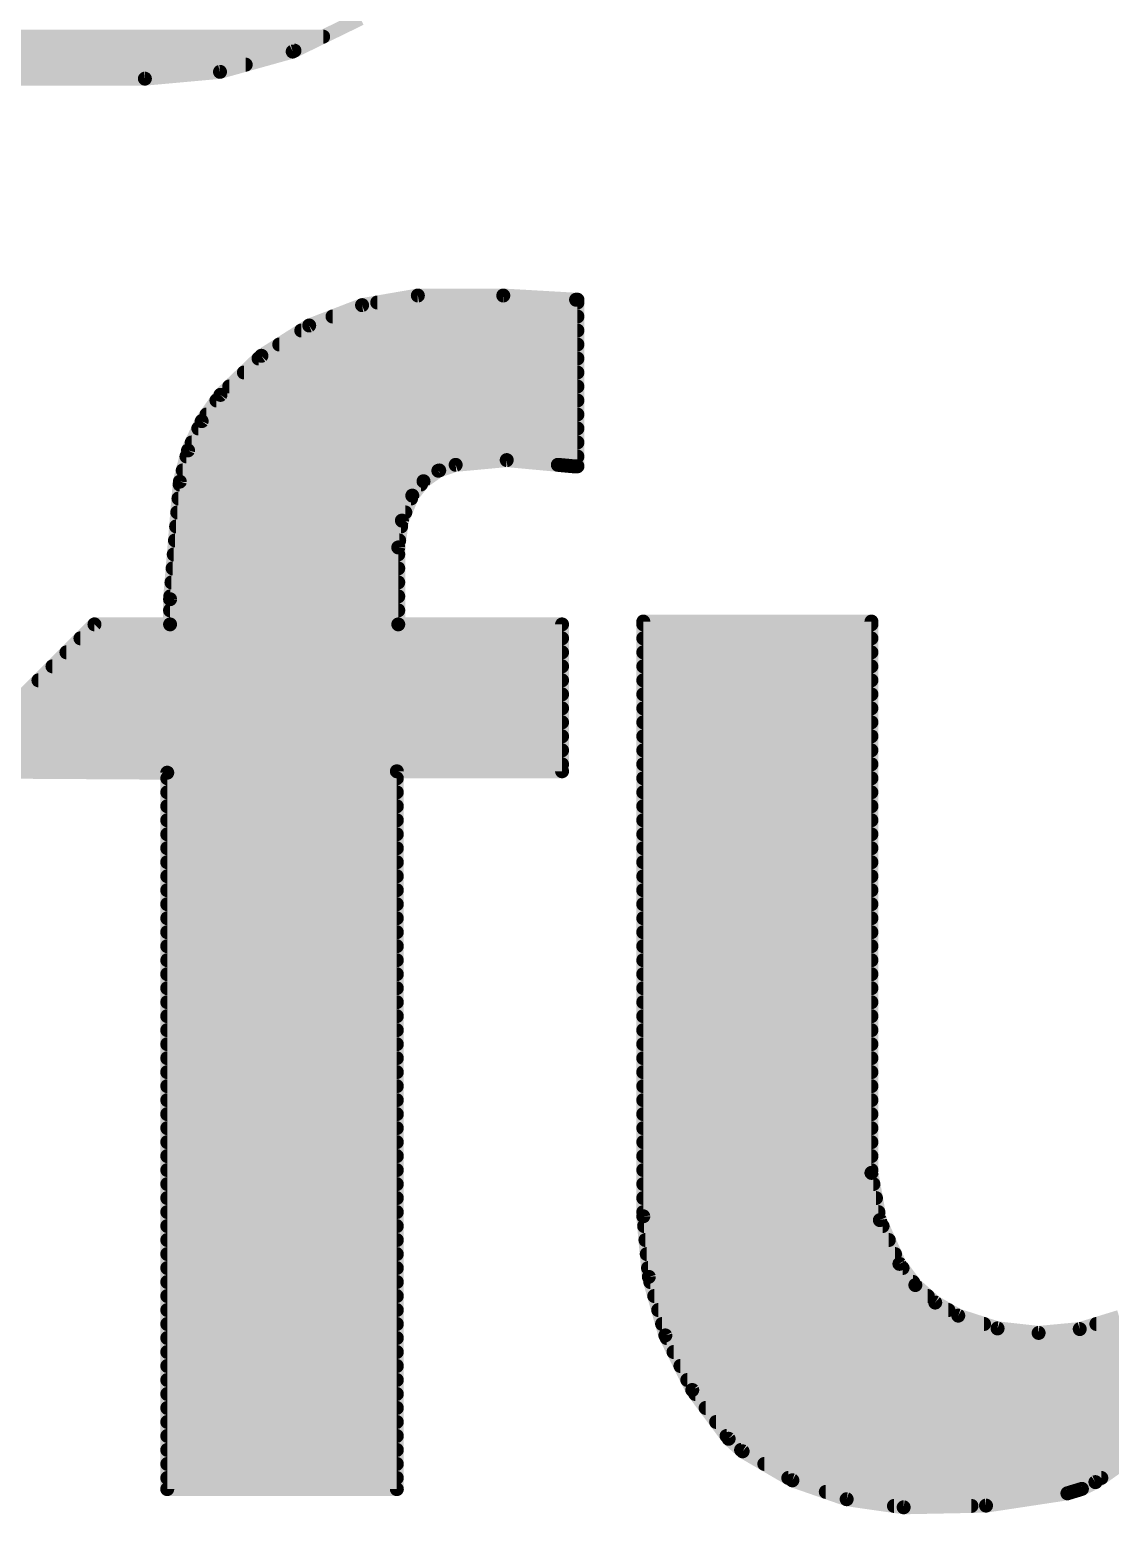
# Model space of a CAD drawing. Extents: x -2.8 to 25.5, y -2.5 to 56.
# Drawn here: x 14.488 to 16.448, y 50.683 to 53.378 of the extents above; entities that cross this region are included whole.
import ezdxf

# ---------------------------------------------------------------- set-up
doc = ezdxf.new("R2010")
doc.units = 0
doc.layers.add('21', color=41, linetype='CONTINUOUS')

msp = doc.modelspace()

# ---------------------------------------------------------------- linework, layer by layer
at = {"layer": '21', "const_width": 0.0254}
for points in [[(14.9647, 53.3384), (15.0877, 53.3984)], [(13.7161, 53.3654), (15.02, 53.3654)], [(13.7161, 53.34), (14.9679, 53.34)], [(14.8328, 53.3016), (14.9647, 53.3384)], [(13.7161, 53.3146), (14.8794, 53.3146)], [(14.6965, 53.2892), (14.8328, 53.3016)], [(13.7161, 53.2892), (14.6965, 53.2892)], [(14.4679, 53.2892), (14.6965, 53.2892)], [(15.0905, 52.8781), (15.1917, 52.8955)], [(15.1917, 52.8955), (15.3467, 52.8955)], [(15.3467, 52.8955), (15.4788, 52.8879)], [(14.9946, 52.8411), (15.0905, 52.8781)], [(15.118, 52.8828), (15.4813, 52.8828)], [(15.4788, 52.8879), (15.4813, 52.8879)], [(15.4813, 52.8879), (15.4813, 52.5856)], [(14.9079, 52.7861), (14.9946, 52.8411)], [(15.0369, 52.8574), (15.4813, 52.8574)], [(14.9802, 52.832), (15.4813, 52.832)], [(14.8336, 52.7152), (14.9079, 52.7861)], [(14.9027, 52.7812), (15.4813, 52.7812)], [(14.9402, 52.8066), (15.4813, 52.8066)], [(14.8761, 52.7558), (15.4813, 52.7558)], [(14.8495, 52.7304), (15.4813, 52.7304)], [(14.7996, 52.6675), (14.8336, 52.7152)], [(14.8263, 52.705), (15.4813, 52.705)], [(14.8082, 52.6796), (15.4813, 52.6796)], [(14.7747, 52.6144), (14.7996, 52.6675)], [(14.7934, 52.6542), (15.4813, 52.6542)], [(14.7815, 52.6288), (15.4813, 52.6288)], [(14.7599, 52.5577), (14.7747, 52.6144)], [(14.7719, 52.6034), (15.4813, 52.6034)], [(15.353, 52.5968), (15.2603, 52.5882)], [(15.4457, 52.5882), (15.353, 52.5968)], [(14.7652, 52.578), (15.2305, 52.578)], [(15.229, 52.5775), (15.202, 52.5583)], [(15.2603, 52.5882), (15.229, 52.5775)], [(15.4737, 52.5856), (15.4457, 52.5882)], [(15.4813, 52.5856), (15.4737, 52.5856)], [(14.7422, 52.3443), (14.7599, 52.5577)], [(14.7595, 52.5526), (15.1975, 52.5526)], [(15.202, 52.5583), (15.1816, 52.5323)], [(14.7574, 52.5272), (15.1795, 52.5272)], [(15.1816, 52.5323), (15.1628, 52.4869)], [(14.7553, 52.5018), (15.169, 52.5018)], [(15.1628, 52.4869), (15.1562, 52.4383)], [(14.7532, 52.4764), (15.1614, 52.4764)], [(14.7511, 52.451), (15.1579, 52.451)], [(15.1562, 52.4383), (15.1562, 52.2986)], [(14.7489, 52.4256), (15.1562, 52.4256)], [(14.7468, 52.4002), (15.1562, 52.4002)], [(14.7426, 52.3494), (15.1562, 52.3494)], [(14.7447, 52.3748), (15.1562, 52.3748)], [(14.7422, 52.2986), (14.7422, 52.3443)], [(14.7422, 52.324), (15.1562, 52.324)], [(14.3383, 52.0319), (14.605, 52.2986)], [(14.605, 52.2986), (14.7422, 52.2986)], [(14.7422, 52.2986), (15.1562, 52.2986)], [(15.1562, 52.2986), (15.4534, 52.2986)], [(15.4534, 52.2986), (15.4534, 52.0319)], [(15.6007, 52.3037), (15.6007, 51.2242)], [(16.0147, 52.3037), (15.6007, 52.3037)], [(15.6007, 52.2986), (16.0147, 52.2986)], [(16.0147, 51.3029), (16.0147, 52.3037)], [(14.5796, 52.2732), (15.4534, 52.2732)], [(15.6007, 52.2732), (16.0147, 52.2732)], [(14.5542, 52.2478), (15.4534, 52.2478)], [(15.6007, 52.2478), (16.0147, 52.2478)], [(14.5288, 52.2224), (15.4534, 52.2224)], [(15.6007, 52.2224), (16.0147, 52.2224)], [(14.5034, 52.197), (15.4534, 52.197)], [(15.6007, 52.197), (16.0147, 52.197)], [(14.478, 52.1716), (15.4534, 52.1716)], [(15.6007, 52.1716), (16.0147, 52.1716)], [(14.4526, 52.1462), (15.4534, 52.1462)], [(15.6007, 52.1462), (16.0147, 52.1462)], [(14.4272, 52.1208), (15.4534, 52.1208)], [(15.6007, 52.1208), (16.0147, 52.1208)], [(14.4018, 52.0954), (15.4534, 52.0954)], [(15.6007, 52.0954), (16.0147, 52.0954)], [(14.3764, 52.07), (15.4534, 52.07)], [(15.6007, 52.07), (16.0147, 52.07)], [(14.7371, 52.0294), (14.3383, 52.0319)], [(14.351, 52.0446), (15.4534, 52.0446)], [(14.7371, 50.7289), (14.7371, 52.0294)], [(15.4534, 52.0319), (15.1536, 52.0319)], [(15.1536, 52.0319), (15.1536, 50.7289)], [(15.6007, 52.0446), (16.0147, 52.0446)], [(14.7371, 52.0192), (15.1536, 52.0192)], [(15.6007, 52.0192), (16.0147, 52.0192)], [(14.7371, 51.9938), (15.1536, 51.9938)], [(15.6007, 51.9938), (16.0147, 51.9938)], [(14.7371, 51.9684), (15.1536, 51.9684)], [(15.6007, 51.9684), (16.0147, 51.9684)], [(14.7371, 51.943), (15.1536, 51.943)], [(15.6007, 51.943), (16.0147, 51.943)], [(14.7371, 51.9176), (15.1536, 51.9176)], [(14.7371, 51.8922), (15.1536, 51.8922)], [(15.6007, 51.9176), (16.0147, 51.9176)], [(15.6007, 51.8922), (16.0147, 51.8922)], [(14.7371, 51.8668), (15.1536, 51.8668)], [(15.6007, 51.8668), (16.0147, 51.8668)], [(14.7371, 51.8414), (15.1536, 51.8414)], [(15.6007, 51.8414), (16.0147, 51.8414)], [(14.7371, 51.816), (15.1536, 51.816)], [(15.6007, 51.816), (16.0147, 51.816)], [(14.7371, 51.7906), (15.1536, 51.7906)], [(15.6007, 51.7906), (16.0147, 51.7906)], [(14.7371, 51.7652), (15.1536, 51.7652)], [(15.6007, 51.7652), (16.0147, 51.7652)], [(14.7371, 51.7398), (15.1536, 51.7398)], [(15.6007, 51.7398), (16.0147, 51.7398)], [(14.7371, 51.7144), (15.1536, 51.7144)], [(15.6007, 51.7144), (16.0147, 51.7144)], [(14.7371, 51.689), (15.1536, 51.689)], [(15.6007, 51.689), (16.0147, 51.689)], [(14.7371, 51.6636), (15.1536, 51.6636)], [(15.6007, 51.6636), (16.0147, 51.6636)], [(14.7371, 51.6382), (15.1536, 51.6382)], [(15.6007, 51.6382), (16.0147, 51.6382)], [(14.7371, 51.6128), (15.1536, 51.6128)], [(15.6007, 51.6128), (16.0147, 51.6128)], [(14.7371, 51.5874), (15.1536, 51.5874)], [(15.6007, 51.5874), (16.0147, 51.5874)], [(14.7371, 51.562), (15.1536, 51.562)], [(15.6007, 51.562), (16.0147, 51.562)], [(14.7371, 51.5366), (15.1536, 51.5366)], [(15.6007, 51.5366), (16.0147, 51.5366)], [(14.7371, 51.5112), (15.1536, 51.5112)], [(15.6007, 51.5112), (16.0147, 51.5112)], [(14.7371, 51.4858), (15.1536, 51.4858)], [(14.7371, 51.4604), (15.1536, 51.4604)], [(15.6007, 51.4858), (16.0147, 51.4858)], [(15.6007, 51.4604), (16.0147, 51.4604)], [(14.7371, 51.435), (15.1536, 51.435)], [(15.6007, 51.435), (16.0147, 51.435)], [(14.7371, 51.4096), (15.1536, 51.4096)], [(15.6007, 51.4096), (16.0147, 51.4096)], [(14.7371, 51.3842), (15.1536, 51.3842)], [(15.6007, 51.3842), (16.0147, 51.3842)], [(14.7371, 51.3588), (15.1536, 51.3588)], [(15.6007, 51.3588), (16.0147, 51.3588)], [(14.7371, 51.3334), (15.1536, 51.3334)], [(15.6007, 51.3334), (16.0147, 51.3334)], [(14.7371, 51.308), (15.1536, 51.308)], [(15.6007, 51.308), (16.0147, 51.308)], [(16.03, 51.2172), (16.0147, 51.3029)], [(14.7371, 51.2826), (15.1536, 51.2826)], [(15.6007, 51.2826), (16.0183, 51.2826)], [(14.7371, 51.2572), (15.1536, 51.2572)], [(15.6007, 51.2572), (16.0229, 51.2572)], [(14.7371, 51.2318), (15.1536, 51.2318)], [(15.6007, 51.2318), (16.0274, 51.2318)], [(15.6007, 51.2242), (15.6108, 51.1142)], [(16.0655, 51.1378), (16.03, 51.2172)], [(14.7371, 51.2064), (15.1536, 51.2064)], [(15.6023, 51.2064), (16.0349, 51.2064)], [(14.7371, 51.181), (15.1536, 51.181)], [(15.6047, 51.181), (16.0462, 51.181)], [(14.7371, 51.1556), (15.1536, 51.1556)], [(15.607, 51.1556), (16.0575, 51.1556)], [(16.0944, 51.0994), (16.0655, 51.1378)], [(14.7371, 51.1302), (15.1536, 51.1302)], [(15.6093, 51.1302), (16.0712, 51.1302)], [(15.6108, 51.1142), (15.6408, 51.0079)], [(14.7371, 51.1048), (15.1536, 51.1048)], [(15.6135, 51.1048), (16.0903, 51.1048)], [(16.1304, 51.0676), (16.0944, 51.0994)], [(14.7371, 51.0794), (15.1536, 51.0794)], [(15.6206, 51.0794), (16.117, 51.0794)], [(16.1722, 51.0438), (16.1304, 51.0676)], [(14.7371, 51.054), (15.1536, 51.054)], [(14.7371, 51.0286), (15.1536, 51.0286)], [(15.6278, 51.054), (16.1543, 51.054)], [(15.6349, 51.0286), (16.219, 51.0286)], [(16.2435, 51.0207), (16.1722, 51.0438)], [(16.4643, 51.0413), (16.3926, 51.0194)], [(16.4228, 51.0286), (17.0713, 51.0286)], [(14.7371, 51.0032), (15.1536, 51.0032)], [(15.6408, 51.0079), (15.6896, 50.9088)], [(15.6431, 51.0032), (17.0713, 51.0032)], [(16.318, 51.0124), (16.2435, 51.0207)], [(16.3926, 51.0194), (16.318, 51.0124)], [(14.7371, 50.9778), (15.1536, 50.9778)], [(15.6556, 50.9778), (17.0713, 50.9778)], [(14.7371, 50.9524), (15.1536, 50.9524)], [(15.6681, 50.9524), (16.6494, 50.9524)], [(14.7371, 50.927), (15.1536, 50.927)], [(15.6806, 50.927), (16.6293, 50.927)], [(14.7371, 50.9016), (15.1536, 50.9016)], [(15.6896, 50.9088), (15.7556, 50.8203)], [(15.695, 50.9016), (16.6092, 50.9016)], [(14.7371, 50.8762), (15.1536, 50.8762)], [(15.7139, 50.8762), (16.5865, 50.8762)], [(14.7371, 50.8508), (15.1536, 50.8508)], [(15.7329, 50.8508), (16.5598, 50.8508)], [(14.7371, 50.8254), (15.1536, 50.8254)], [(15.7518, 50.8254), (16.533, 50.8254)], [(15.7556, 50.8203), (15.781, 50.7975)], [(14.7371, 50.8), (15.1536, 50.8)], [(15.7782, 50.8), (16.5035, 50.8)], [(15.781, 50.7975), (15.8712, 50.7449)], [(16.4211, 50.7416), (16.5141, 50.8075)], [(14.7371, 50.7746), (15.1536, 50.7746)], [(15.8203, 50.7746), (16.4677, 50.7746)], [(14.7371, 50.7492), (15.1536, 50.7492)], [(15.8638, 50.7492), (16.4318, 50.7492)], [(15.8712, 50.7449), (15.9698, 50.7106)], [(16.3965, 50.7293), (16.4211, 50.7416)], [(15.1536, 50.7289), (14.7371, 50.7289)], [(15.9319, 50.7238), (16.3785, 50.7238)], [(15.9698, 50.7106), (16.0731, 50.6959)], [(16.2225, 50.6989), (16.3703, 50.7213)], [(16.3703, 50.7213), (16.3965, 50.7293)], [(16.0555, 50.6984), (16.1962, 50.6984)], [(16.0731, 50.6959), (16.2225, 50.6989)]]:
    msp.add_lwpolyline(points, dxfattribs=at)
at = {"layer": '21', "const_width": 0.0127}
for points in [[(15.02, 53.3591, 1), (15.02, 53.3717)], [(14.9619, 53.3441, 1), (14.9674, 53.3327)], [(14.9664, 53.3323, 1), (14.963, 53.3445)], [(14.9679, 53.3337, 1), (14.9679, 53.3464)], [(14.8311, 53.3077, 1), (14.8345, 53.2955)], [(14.8334, 53.2953, 1), (14.8322, 53.3079)], [(14.8794, 53.3083, 1), (14.8794, 53.321)], [(14.6959, 53.2955, 1), (14.6971, 53.2829)], [(14.6965, 53.2829, 1), (14.6965, 53.2955)], [(14.6965, 53.2829, 1), (14.6965, 53.2955)], [(15.1917, 52.9019, 1), (15.1917, 52.8892)], [(15.1928, 52.8892, 1), (15.1906, 52.9018)], [(15.3471, 52.9018, 1), (15.3463, 52.8892)], [(15.3467, 52.8892, 1), (15.3467, 52.9019)], [(15.0894, 52.8843, 1), (15.0916, 52.8718)], [(15.0928, 52.8721, 1), (15.0882, 52.884)], [(15.118, 52.8892, 1), (15.118, 52.8765)], [(15.4788, 52.8942, 1), (15.4788, 52.8816)], [(15.4877, 52.8879, 1), (15.475, 52.8879)], [(15.4784, 52.8816, 1), (15.4792, 52.8942)], [(15.4813, 52.8816, 1), (15.4813, 52.8942)], [(15.4813, 52.8765, 1), (15.4813, 52.8892)], [(14.9924, 52.8471, 1), (14.9969, 52.8352)], [(14.998, 52.8358, 1), (14.9912, 52.8465)], [(15.0369, 52.8638, 1), (15.0369, 52.8511)], [(15.4813, 52.8511, 1), (15.4813, 52.8638)], [(14.9802, 52.8383, 1), (14.9802, 52.8257)], [(15.4813, 52.8257, 1), (15.4813, 52.8383)], [(14.9027, 52.7876, 1), (14.9027, 52.7749)], [(14.9045, 52.7915, 1), (14.9113, 52.7808)], [(14.9123, 52.7815, 1), (14.9035, 52.7907)], [(14.9402, 52.813, 1), (14.9402, 52.8003)], [(15.4813, 52.8003, 1), (15.4813, 52.813)], [(15.4813, 52.7749, 1), (15.4813, 52.7876)], [(14.8761, 52.7621, 1), (14.8761, 52.7495)], [(15.4813, 52.7495, 1), (15.4813, 52.7621)], [(14.8495, 52.7368, 1), (14.8495, 52.7241)], [(15.4813, 52.7241, 1), (15.4813, 52.7368)], [(14.8263, 52.7114, 1), (14.8263, 52.6987)], [(14.8292, 52.7198, 1), (14.838, 52.7106)], [(14.8388, 52.7115, 1), (14.8284, 52.7189)], [(15.4813, 52.6987, 1), (15.4813, 52.7114)], [(14.8082, 52.6859, 1), (14.8082, 52.6733)], [(15.4813, 52.6733, 1), (15.4813, 52.6859)], [(14.7934, 52.6606, 1), (14.7934, 52.6479)], [(14.7944, 52.6712, 1), (14.8048, 52.6638)], [(14.8053, 52.6648, 1), (14.7938, 52.6702)], [(15.4813, 52.6479, 1), (15.4813, 52.6606)], [(14.7815, 52.6352, 1), (14.7815, 52.6225)], [(15.4813, 52.6225, 1), (15.4813, 52.6352)], [(14.7719, 52.6097, 1), (14.7719, 52.5971)], [(14.769, 52.6171, 1), (14.7805, 52.6117)], [(14.7809, 52.6128, 1), (14.7686, 52.616)], [(15.3536, 52.6031, 1), (15.3524, 52.5905)], [(15.3536, 52.5905, 1), (15.3524, 52.6031)], [(15.4813, 52.5971, 1), (15.4813, 52.6097)], [(14.7652, 52.5844, 1), (14.7652, 52.5717)], [(15.2269, 52.5835, 1), (15.231, 52.5715)], [(15.2327, 52.5723, 1), (15.2253, 52.5827)], [(15.2305, 52.5717, 1), (15.2305, 52.5844)], [(15.2597, 52.5945, 1), (15.2609, 52.5819)], [(15.2624, 52.5822, 1), (15.2582, 52.5942)], [(15.4463, 52.5945, 1), (15.4451, 52.5819)], [(15.4451, 52.5819, 1), (15.4463, 52.5945)], [(15.4737, 52.5919, 1), (15.4737, 52.5793)], [(15.4731, 52.5793, 1), (15.4743, 52.5919)], [(15.475, 52.5856, 1), (15.4877, 52.5856)], [(15.4813, 52.5793, 1), (15.4813, 52.5919)], [(14.7595, 52.559, 1), (14.7595, 52.5463)], [(14.7538, 52.5593, 1), (14.766, 52.5561)], [(14.7662, 52.5572, 1), (14.7536, 52.5582)], [(15.1983, 52.5635, 1), (15.2057, 52.5532)], [(15.207, 52.5544, 1), (15.197, 52.5623)], [(15.1975, 52.5463, 1), (15.1975, 52.559)], [(14.7574, 52.5335, 1), (14.7574, 52.5209)], [(15.1766, 52.5362, 1), (15.1866, 52.5284)], [(15.1875, 52.5299, 1), (15.1757, 52.5347)], [(15.1795, 52.5209, 1), (15.1795, 52.5335)], [(14.7553, 52.5082, 1), (14.7553, 52.4955)], [(15.1691, 52.4861, 1), (15.1565, 52.4878)], [(15.169, 52.4955, 1), (15.169, 52.5082)], [(14.7532, 52.4828, 1), (14.7532, 52.4701)], [(15.157, 52.4894, 1), (15.1687, 52.4845)], [(15.1614, 52.4701, 1), (15.1614, 52.4828)], [(14.7511, 52.4573, 1), (14.7511, 52.4447)], [(15.1499, 52.4392, 1), (15.1625, 52.4374)], [(15.1625, 52.4383, 1), (15.1499, 52.4383)], [(15.1579, 52.4447, 1), (15.1579, 52.4573)], [(14.7489, 52.432, 1), (14.7489, 52.4193)], [(15.1562, 52.4193, 1), (15.1562, 52.432)], [(14.7468, 52.4066, 1), (14.7468, 52.3939)], [(15.1562, 52.3939, 1), (15.1562, 52.4066)], [(14.7426, 52.3558, 1), (14.7426, 52.3431)], [(14.7447, 52.3811, 1), (14.7447, 52.3685)], [(15.1562, 52.3685, 1), (15.1562, 52.3811)], [(15.1562, 52.3431, 1), (15.1562, 52.3558)], [(14.7359, 52.3448, 1), (14.7485, 52.3438)], [(14.7422, 52.3304, 1), (14.7422, 52.3177)], [(14.7485, 52.3443, 1), (14.7359, 52.3443)], [(15.1562, 52.3177, 1), (15.1562, 52.3304)], [(14.605, 52.3049, 1), (14.605, 52.2923)], [(14.6095, 52.2941, 1), (14.6005, 52.3031)], [(14.7422, 52.3049, 1), (14.7422, 52.2923)], [(14.7422, 52.2923, 1), (14.7422, 52.3049)], [(15.1562, 52.3049, 1), (15.1562, 52.2923)], [(15.1562, 52.2923, 1), (15.1562, 52.3049)], [(15.4597, 52.2986, 1), (15.4471, 52.2986)], [(15.4534, 52.2923, 1), (15.4534, 52.3049)], [(15.6007, 52.3049, 1), (15.6007, 52.2923)], [(15.6071, 52.3037, 1), (15.5944, 52.3037)], [(15.6007, 52.31, 1), (15.6007, 52.2974)], [(16.0211, 52.3037, 1), (16.0084, 52.3037)], [(16.0147, 52.2974, 1), (16.0147, 52.31)], [(16.0147, 52.2923, 1), (16.0147, 52.3049)], [(14.5796, 52.2796, 1), (14.5796, 52.2669)], [(14.7359, 52.2986, 1), (14.7485, 52.2986)], [(15.1499, 52.2986, 1), (15.1625, 52.2986)], [(15.4534, 52.2669, 1), (15.4534, 52.2796)], [(15.6007, 52.2796, 1), (15.6007, 52.2669)], [(16.0147, 52.2669, 1), (16.0147, 52.2796)], [(14.5542, 52.2542, 1), (14.5542, 52.2415)], [(15.4534, 52.2415, 1), (15.4534, 52.2542)], [(15.6007, 52.2542, 1), (15.6007, 52.2415)], [(16.0147, 52.2415, 1), (16.0147, 52.2542)], [(14.5288, 52.2287, 1), (14.5288, 52.2161)], [(15.4534, 52.2161, 1), (15.4534, 52.2287)], [(15.6007, 52.2287, 1), (15.6007, 52.2161)], [(16.0147, 52.2161, 1), (16.0147, 52.2287)], [(14.5034, 52.2034, 1), (14.5034, 52.1907)], [(15.4534, 52.1907, 1), (15.4534, 52.2034)], [(15.6007, 52.2034, 1), (15.6007, 52.1907)], [(16.0147, 52.1907, 1), (16.0147, 52.2034)], [(15.4534, 52.1653, 1), (15.4534, 52.178)], [(15.6007, 52.178, 1), (15.6007, 52.1653)], [(16.0147, 52.1653, 1), (16.0147, 52.178)], [(15.4534, 52.1399, 1), (15.4534, 52.1525)], [(15.6007, 52.1525, 1), (15.6007, 52.1399)], [(16.0147, 52.1399, 1), (16.0147, 52.1525)], [(15.4534, 52.1145, 1), (15.4534, 52.1272)], [(15.6007, 52.1272, 1), (15.6007, 52.1145)], [(16.0147, 52.1145, 1), (16.0147, 52.1272)], [(15.4534, 52.0891, 1), (15.4534, 52.1018)], [(15.6007, 52.1018, 1), (15.6007, 52.0891)], [(16.0147, 52.0891, 1), (16.0147, 52.1018)], [(15.4534, 52.0637, 1), (15.4534, 52.0763)], [(15.6007, 52.0763, 1), (15.6007, 52.0637)], [(16.0147, 52.0637, 1), (16.0147, 52.0763)], [(14.7434, 52.0294, 1), (14.7308, 52.0294)], [(14.7371, 52.0231, 1), (14.7371, 52.0357)], [(15.1536, 52.0382, 1), (15.1536, 52.0256)], [(15.16, 52.0319, 1), (15.1473, 52.0319)], [(15.4534, 52.0383, 1), (15.4534, 52.051)], [(15.4534, 52.0256, 1), (15.4534, 52.0382)], [(15.6007, 52.051, 1), (15.6007, 52.0383)], [(16.0147, 52.0383, 1), (16.0147, 52.051)], [(14.7371, 52.0256, 1), (14.7371, 52.0129)], [(15.1536, 52.0129, 1), (15.1536, 52.0256)], [(15.4471, 52.0319, 1), (15.4597, 52.0319)], [(15.6007, 52.0256, 1), (15.6007, 52.0129)], [(16.0147, 52.0129, 1), (16.0147, 52.0256)], [(14.7371, 52.0001, 1), (14.7371, 51.9875)], [(15.1536, 51.9875, 1), (15.1536, 52.0001)], [(15.6007, 52.0001, 1), (15.6007, 51.9875)], [(16.0147, 51.9875, 1), (16.0147, 52.0001)], [(14.7371, 51.9748, 1), (14.7371, 51.9621)], [(15.1536, 51.9621, 1), (15.1536, 51.9748)], [(15.6007, 51.9748, 1), (15.6007, 51.9621)], [(16.0147, 51.9621, 1), (16.0147, 51.9748)], [(14.7371, 51.9494, 1), (14.7371, 51.9367)], [(15.1536, 51.9367, 1), (15.1536, 51.9494)], [(15.6007, 51.9494, 1), (15.6007, 51.9367)], [(16.0147, 51.9367, 1), (16.0147, 51.9494)], [(14.7371, 51.9239, 1), (14.7371, 51.9113)], [(14.7371, 51.8986, 1), (14.7371, 51.8859)], [(15.1536, 51.9113, 1), (15.1536, 51.9239)], [(15.1536, 51.8859, 1), (15.1536, 51.8986)], [(15.6007, 51.9239, 1), (15.6007, 51.9113)], [(15.6007, 51.8986, 1), (15.6007, 51.8859)], [(16.0147, 51.9113, 1), (16.0147, 51.9239)], [(16.0147, 51.8859, 1), (16.0147, 51.8986)], [(14.7371, 51.8732, 1), (14.7371, 51.8605)], [(15.1536, 51.8605, 1), (15.1536, 51.8732)], [(15.6007, 51.8732, 1), (15.6007, 51.8605)], [(16.0147, 51.8605, 1), (16.0147, 51.8732)], [(14.7371, 51.8477, 1), (14.7371, 51.8351)], [(15.1536, 51.8351, 1), (15.1536, 51.8477)], [(15.6007, 51.8477, 1), (15.6007, 51.8351)], [(16.0147, 51.8351, 1), (16.0147, 51.8477)], [(14.7371, 51.8224, 1), (14.7371, 51.8097)], [(15.1536, 51.8097, 1), (15.1536, 51.8224)], [(15.6007, 51.8224, 1), (15.6007, 51.8097)], [(16.0147, 51.8097, 1), (16.0147, 51.8224)], [(14.7371, 51.797, 1), (14.7371, 51.7843)], [(15.1536, 51.7843, 1), (15.1536, 51.797)], [(15.6007, 51.797, 1), (15.6007, 51.7843)], [(16.0147, 51.7843, 1), (16.0147, 51.797)], [(14.7371, 51.7715, 1), (14.7371, 51.7589)], [(15.1536, 51.7589, 1), (15.1536, 51.7715)], [(15.6007, 51.7715, 1), (15.6007, 51.7589)], [(16.0147, 51.7589, 1), (16.0147, 51.7715)], [(14.7371, 51.7462, 1), (14.7371, 51.7335)], [(15.1536, 51.7335, 1), (15.1536, 51.7462)], [(15.6007, 51.7462, 1), (15.6007, 51.7335)], [(16.0147, 51.7335, 1), (16.0147, 51.7462)], [(14.7371, 51.7208, 1), (14.7371, 51.7081)], [(15.1536, 51.7081, 1), (15.1536, 51.7208)], [(15.6007, 51.7208, 1), (15.6007, 51.7081)], [(16.0147, 51.7081, 1), (16.0147, 51.7208)], [(14.7371, 51.6953, 1), (14.7371, 51.6827)], [(15.1536, 51.6827, 1), (15.1536, 51.6953)], [(15.6007, 51.6953, 1), (15.6007, 51.6827)], [(16.0147, 51.6827, 1), (16.0147, 51.6953)], [(14.7371, 51.67, 1), (14.7371, 51.6573)], [(15.1536, 51.6573, 1), (15.1536, 51.67)], [(15.6007, 51.67, 1), (15.6007, 51.6573)], [(16.0147, 51.6573, 1), (16.0147, 51.67)], [(14.7371, 51.6446, 1), (14.7371, 51.6319)], [(15.1536, 51.6319, 1), (15.1536, 51.6446)], [(15.6007, 51.6446, 1), (15.6007, 51.6319)], [(16.0147, 51.6319, 1), (16.0147, 51.6446)], [(14.7371, 51.6191, 1), (14.7371, 51.6065)], [(15.1536, 51.6065, 1), (15.1536, 51.6191)], [(15.6007, 51.6191, 1), (15.6007, 51.6065)], [(16.0147, 51.6065, 1), (16.0147, 51.6191)], [(14.7371, 51.5938, 1), (14.7371, 51.5811)], [(15.1536, 51.5811, 1), (15.1536, 51.5938)], [(15.6007, 51.5938, 1), (15.6007, 51.5811)], [(16.0147, 51.5811, 1), (16.0147, 51.5938)], [(14.7371, 51.5684, 1), (14.7371, 51.5557)], [(15.1536, 51.5557, 1), (15.1536, 51.5684)], [(15.6007, 51.5684, 1), (15.6007, 51.5557)], [(16.0147, 51.5557, 1), (16.0147, 51.5684)], [(14.7371, 51.5429, 1), (14.7371, 51.5303)], [(15.1536, 51.5303, 1), (15.1536, 51.5429)], [(15.6007, 51.5429, 1), (15.6007, 51.5303)], [(16.0147, 51.5303, 1), (16.0147, 51.5429)], [(14.7371, 51.5175, 1), (14.7371, 51.5049)], [(15.1536, 51.5049, 1), (15.1536, 51.5175)], [(15.6007, 51.5175, 1), (15.6007, 51.5049)], [(16.0147, 51.5049, 1), (16.0147, 51.5175)], [(14.7371, 51.4922, 1), (14.7371, 51.4795)], [(14.7371, 51.4667, 1), (14.7371, 51.4541)], [(15.1536, 51.4795, 1), (15.1536, 51.4922)], [(15.1536, 51.4541, 1), (15.1536, 51.4667)], [(15.6007, 51.4922, 1), (15.6007, 51.4795)], [(15.6007, 51.4667, 1), (15.6007, 51.4541)], [(16.0147, 51.4795, 1), (16.0147, 51.4922)], [(16.0147, 51.4541, 1), (16.0147, 51.4667)], [(14.7371, 51.4413, 1), (14.7371, 51.4287)], [(15.1536, 51.4287, 1), (15.1536, 51.4413)], [(15.6007, 51.4413, 1), (15.6007, 51.4287)], [(16.0147, 51.4287, 1), (16.0147, 51.4413)], [(14.7371, 51.416, 1), (14.7371, 51.4033)], [(15.1536, 51.4033, 1), (15.1536, 51.416)], [(15.6007, 51.416, 1), (15.6007, 51.4033)], [(16.0147, 51.4033, 1), (16.0147, 51.416)], [(14.7371, 51.3905, 1), (14.7371, 51.3779)], [(15.1536, 51.3779, 1), (15.1536, 51.3905)], [(15.6007, 51.3905, 1), (15.6007, 51.3779)], [(16.0147, 51.3779, 1), (16.0147, 51.3905)], [(14.7371, 51.3651, 1), (14.7371, 51.3525)], [(15.1536, 51.3525, 1), (15.1536, 51.3651)], [(15.6007, 51.3651, 1), (15.6007, 51.3525)], [(16.0147, 51.3525, 1), (16.0147, 51.3651)], [(14.7371, 51.3398, 1), (14.7371, 51.3271)], [(15.1536, 51.3271, 1), (15.1536, 51.3398)], [(15.6007, 51.3398, 1), (15.6007, 51.3271)], [(16.0147, 51.3271, 1), (16.0147, 51.3398)], [(14.7371, 51.3143, 1), (14.7371, 51.3017)], [(15.1536, 51.3017, 1), (15.1536, 51.3143)], [(15.6007, 51.3143, 1), (15.6007, 51.3017)], [(16.021, 51.304, 1), (16.0084, 51.3018)], [(16.0147, 51.3017, 1), (16.0147, 51.3143)], [(14.7371, 51.2889, 1), (14.7371, 51.2763)], [(15.1536, 51.2763, 1), (15.1536, 51.2889)], [(15.6007, 51.2889, 1), (15.6007, 51.2763)], [(16.0084, 51.3029, 1), (16.0211, 51.3029)], [(16.0183, 51.2763, 1), (16.0183, 51.2889)], [(14.7371, 51.2636, 1), (14.7371, 51.2509)], [(15.1536, 51.2509, 1), (15.1536, 51.2636)], [(15.6007, 51.2636, 1), (15.6007, 51.2509)], [(16.0229, 51.2509, 1), (16.0229, 51.2636)], [(14.7371, 51.2381, 1), (14.7371, 51.2255)], [(15.1536, 51.2255, 1), (15.1536, 51.2381)], [(15.6007, 51.2381, 1), (15.6007, 51.2255)], [(15.607, 51.2248, 1), (15.5944, 51.2236)], [(15.5944, 51.2242, 1), (15.6071, 51.2242)], [(16.0358, 51.2198, 1), (16.0242, 51.2147)], [(16.0274, 51.2255, 1), (16.0274, 51.2381)], [(14.7371, 51.2127, 1), (14.7371, 51.2001)], [(15.1536, 51.2001, 1), (15.1536, 51.2127)], [(15.6023, 51.2127, 1), (15.6023, 51.2001)], [(16.0238, 51.2161, 1), (16.0363, 51.2184)], [(16.0349, 51.2001, 1), (16.0349, 51.2127)], [(14.7371, 51.1874, 1), (14.7371, 51.1747)], [(15.1536, 51.1747, 1), (15.1536, 51.1874)], [(15.6047, 51.1874, 1), (15.6047, 51.1747)], [(16.0462, 51.1747, 1), (16.0462, 51.1874)], [(14.7371, 51.1619, 1), (14.7371, 51.1493)], [(15.1536, 51.1493, 1), (15.1536, 51.1619)], [(15.607, 51.1619, 1), (15.607, 51.1493)], [(16.0575, 51.1493, 1), (16.0575, 51.1619)], [(16.0706, 51.1416, 1), (16.0604, 51.134)], [(14.7371, 51.1365, 1), (14.7371, 51.1239)], [(15.1536, 51.1239, 1), (15.1536, 51.1365)], [(15.6093, 51.1365, 1), (15.6093, 51.1239)], [(15.6169, 51.1159, 1), (15.6047, 51.1125)], [(16.0597, 51.1352, 1), (16.0713, 51.1404)], [(16.0712, 51.1239, 1), (16.0712, 51.1365)], [(14.7371, 51.1112, 1), (14.7371, 51.0985)], [(15.1536, 51.0985, 1), (15.1536, 51.1112)], [(15.6045, 51.1136, 1), (15.6171, 51.1148)], [(15.6135, 51.1112, 1), (15.6135, 51.0985)], [(16.0986, 51.1041, 1), (16.0902, 51.0946)], [(16.0893, 51.0955, 1), (16.0994, 51.1032)], [(16.0903, 51.0985, 1), (16.0903, 51.1112)], [(14.7371, 51.0857, 1), (14.7371, 51.0731)], [(15.1536, 51.0731, 1), (15.1536, 51.0857)], [(15.6206, 51.0857, 1), (15.6206, 51.0731)], [(16.117, 51.0731, 1), (16.117, 51.0857)], [(16.1336, 51.0731, 1), (16.1273, 51.0621)], [(16.1262, 51.0628, 1), (16.1346, 51.0723)], [(14.7371, 51.035, 1), (14.7371, 51.0223)], [(14.7371, 51.0603, 1), (14.7371, 51.0477)], [(15.1536, 51.0477, 1), (15.1536, 51.0603)], [(15.1536, 51.0223, 1), (15.1536, 51.035)], [(15.6278, 51.0603, 1), (15.6278, 51.0477)], [(15.6349, 51.035, 1), (15.6349, 51.0223)], [(16.1543, 51.0477, 1), (16.1543, 51.0603)], [(16.1742, 51.0498, 1), (16.1702, 51.0378)], [(16.1691, 51.0383, 1), (16.1753, 51.0493)], [(16.219, 51.0223, 1), (16.219, 51.035)], [(16.4228, 51.035, 1), (16.4228, 51.0223)], [(14.7371, 51.0095, 1), (14.7371, 50.9969)], [(15.1536, 50.9969, 1), (15.1536, 51.0095)], [(15.6465, 51.0107, 1), (15.6351, 51.0051)], [(15.6346, 51.0062, 1), (15.6469, 51.0096)], [(15.6431, 51.0095, 1), (15.6431, 50.9969)], [(16.2442, 51.027, 1), (16.2428, 51.0143)], [(16.2415, 51.0146, 1), (16.2455, 51.0267)], [(16.3174, 51.0187, 1), (16.3186, 51.0061)], [(16.3173, 51.0061, 1), (16.3187, 51.0187)], [(16.3908, 51.0255, 1), (16.3945, 51.0133)], [(16.3932, 51.0131, 1), (16.392, 51.0257)], [(14.7371, 50.9841, 1), (14.7371, 50.9715)], [(15.1536, 50.9715, 1), (15.1536, 50.9841)], [(15.6556, 50.9841, 1), (15.6556, 50.9715)], [(14.7371, 50.9588, 1), (14.7371, 50.9461)], [(15.1536, 50.9461, 1), (15.1536, 50.9588)], [(15.6681, 50.9588, 1), (15.6681, 50.9461)], [(14.7371, 50.9333, 1), (14.7371, 50.9207)], [(15.1536, 50.9207, 1), (15.1536, 50.9333)], [(15.6806, 50.9333, 1), (15.6806, 50.9207)], [(14.7371, 50.9079, 1), (14.7371, 50.8953)], [(15.1536, 50.8953, 1), (15.1536, 50.9079)], [(15.6947, 50.9126, 1), (15.6845, 50.905)], [(15.6839, 50.906, 1), (15.6953, 50.9116)], [(15.695, 50.9079, 1), (15.695, 50.8953)], [(14.7371, 50.8826, 1), (14.7371, 50.8699)], [(15.1536, 50.8699, 1), (15.1536, 50.8826)], [(15.7139, 50.8826, 1), (15.7139, 50.8699)], [(14.7371, 50.8571, 1), (14.7371, 50.8445)], [(15.1536, 50.8445, 1), (15.1536, 50.8571)], [(15.7329, 50.8571, 1), (15.7329, 50.8445)], [(14.7371, 50.8317, 1), (14.7371, 50.8191)], [(15.1536, 50.8191, 1), (15.1536, 50.8317)], [(15.7518, 50.8317, 1), (15.7518, 50.8191)], [(15.7598, 50.825, 1), (15.7514, 50.8156)], [(15.7505, 50.8165, 1), (15.7607, 50.8241)], [(14.7371, 50.8064, 1), (14.7371, 50.7937)], [(15.1536, 50.7937, 1), (15.1536, 50.8064)], [(15.7782, 50.8064, 1), (15.7782, 50.7937)], [(15.7842, 50.803, 1), (15.7778, 50.792)], [(15.7768, 50.7928, 1), (15.7852, 50.8022)], [(14.7371, 50.7809, 1), (14.7371, 50.7683)], [(15.1536, 50.7683, 1), (15.1536, 50.7809)], [(15.8203, 50.7809, 1), (15.8203, 50.7683)], [(14.7371, 50.7555, 1), (14.7371, 50.7429)], [(15.1536, 50.7429, 1), (15.1536, 50.7555)], [(15.8638, 50.7555, 1), (15.8638, 50.7429)], [(15.8733, 50.7509, 1), (15.8691, 50.7389)], [(15.868, 50.7394, 1), (15.8744, 50.7504)], [(16.4174, 50.7468, 1), (16.4248, 50.7364)], [(16.4239, 50.7359, 1), (16.4183, 50.7473)], [(16.4318, 50.7429, 1), (16.4318, 50.7555)], [(14.7371, 50.7353, 1), (14.7371, 50.7226)], [(14.7308, 50.7289, 1), (14.7434, 50.7289)], [(15.1473, 50.7289, 1), (15.16, 50.7289)], [(15.1536, 50.7226, 1), (15.1536, 50.7353)], [(15.9319, 50.7302, 1), (15.9319, 50.7175)], [(15.9707, 50.7169, 1), (15.9689, 50.7043)], [(15.9677, 50.7046, 1), (15.9718, 50.7166)], [(16.3684, 50.7274, 1), (16.3722, 50.7152)], [(16.3713, 50.715, 1), (16.3693, 50.7276)], [(16.3785, 50.7175, 1), (16.3785, 50.7302)], [(16.3937, 50.735, 1), (16.3994, 50.7237)], [(16.3984, 50.7233, 1), (16.3947, 50.7354)], [(16.0555, 50.7047, 1), (16.0555, 50.6921)], [(16.073, 50.7022, 1), (16.0732, 50.6896)], [(16.0722, 50.6896, 1), (16.074, 50.7022)], [(16.1962, 50.6921, 1), (16.1962, 50.7047)], [(16.2216, 50.7052, 1), (16.2235, 50.6927)], [(16.2227, 50.6926, 1), (16.2224, 50.7053)]]:
    msp.add_lwpolyline(points, format="xyb", dxfattribs=at)

doc.saveas('drawing.dxf')
